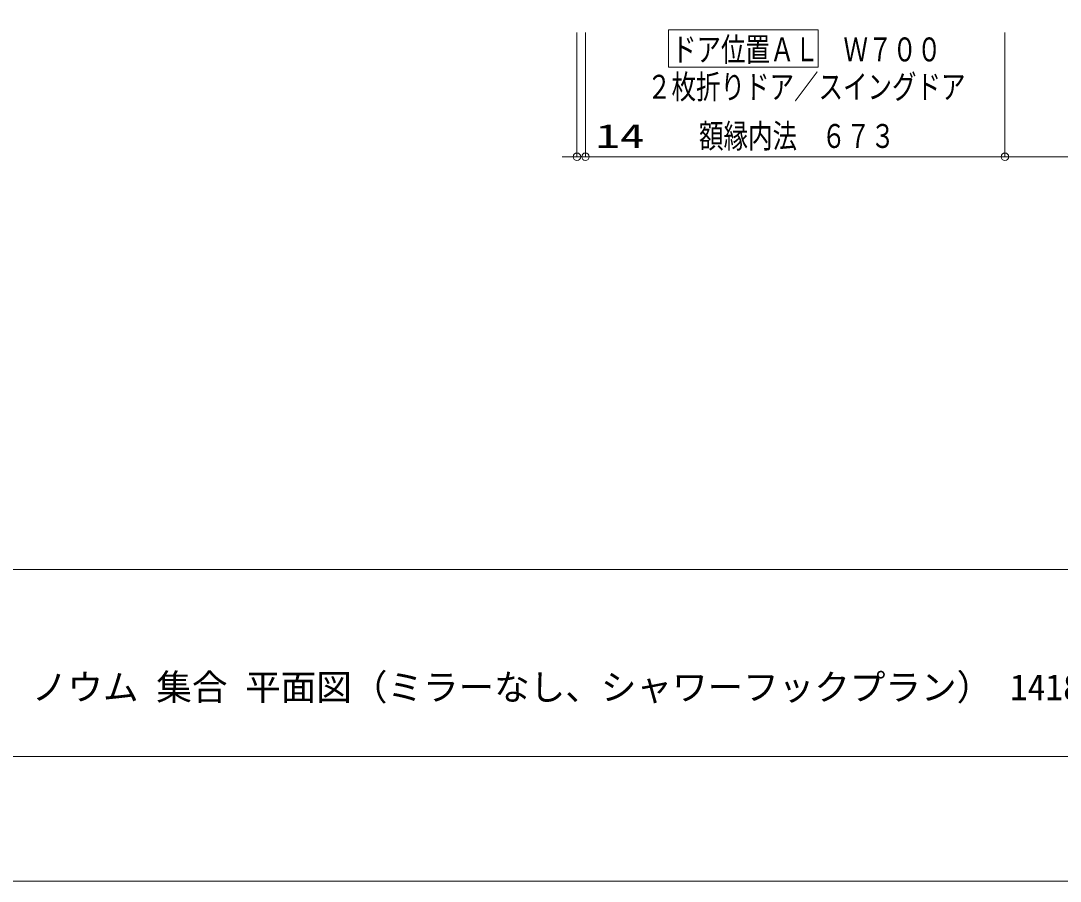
# Model space of a CAD drawing. Units: millimetres on the paper. Extents: x -305 to 305, y -152 to 152.
# Drawn here: x -187.1 to -103.7, y -148.5 to -79.5 of the extents above; entities that cross this region are included whole.
import ezdxf
from ezdxf.enums import TextEntityAlignment as Align

# ---------------------------------------------------------------- set-up
doc = ezdxf.new("R2010")
doc.units = ezdxf.units.MM
for name, color, linetype, lineweight in [('0-0_0', 7, 'Continuous', 9), ('0-1_VIEW0001', 7, 'Continuous', 9), ('0-2_1図面枠', 7, 'Continuous', 9), ('0-3_図面枠', 3, 'Continuous', 9), ('0-4_DEFPOINTS', 7, 'Continuous', 9)]:
    doc.layers.add(name, color=color, linetype=linetype, lineweight=lineweight)
doc.styles.add('ＭＳ ゴシック', font='')
doc.styles.get('ＭＳ ゴシック').set_extended_font_data('MS Gothic')

# ---------------------------------------------------------------- blocks, each defined once
blk = doc.blocks.new('_ORIGIN')
at = {"layer": '0-0_0'}
blk.add_line((0, 0), (-1, 0), dxfattribs=at)
blk.add_circle((0, 0), 0.5, dxfattribs=at)

msp = doc.modelspace()

# ---------------------------------------------------------------- linework, layer by layer
at = {"layer": '0-0_0'}
for p, q in [((-142.434, -80.416), (-142.434, -90.375)), ((-141.754, -80.416), (-141.754, -90.375)), ((-141.754, -80.416), (-141.754, -90.375)), ((-108.104, -80.416), (-108.104, -90.375)), ((-108.104, -80.416), (-108.104, -90.375)), ((-143.034, -90.375), (-143.634, -90.375)), ((-141.754, -90.375), (-142.434, -90.375)), ((-141.754, -90.375), (-136.506, -90.375)), ((-108.704, -90.375), (-141.154, -90.375)), ((-141.154, -90.375), (-140.554, -90.375)), ((-53.034, -90.375), (-107.504, -90.375))]:
    msp.add_line(p, q, dxfattribs=at)
at = {"layer": '0-1_VIEW0001'}
for p, q in [((-135.098, -83.182), (-135.098, -80.182)), ((-135.098, -80.182), (-123.098, -80.182)), ((-123.098, -83.182), (-123.098, -80.182)), ((-135.098, -83.182), (-123.098, -83.182))]:
    msp.add_line(p, q, dxfattribs=at)
at = {"layer": '0-3_図面枠'}
msp.add_line((-291.017, -123.498), (108.983, -123.498), dxfattribs=at)
msp.add_lwpolyline([(-291.017, -138.498), (108.983, -138.498), (108.983, 138.502), (-291.017, 138.502)], close=True, dxfattribs=at)
at = {"layer": '0-4_DEFPOINTS'}
msp.add_line((118.983, -148.498), (-301.017, -148.498), dxfattribs=at)

# ---------------------------------------------------------------- block references
at = {"layer": '0-0_0', "xscale": 0.6, "yscale": 0.6}
for p in [(-142.434, -90.375), (-108.104, -90.375)]:
    msp.add_blockref('_ORIGIN', p, dxfattribs=at)
at = {"layer": '0-0_0', "xscale": 0.6, "yscale": 0.6, "rotation": 180}
for p in [(-141.754, -90.375), (-141.754, -90.375), (-108.104, -90.375)]:
    msp.add_blockref('_ORIGIN', p, dxfattribs=at)

# ---------------------------------------------------------------- texts
at = {"layer": '0-0_0', "style": 'ＭＳ ゴシック'}
for s, width, p in [('額縁内法\u3000６７３', 0.75, (-132.64, -90.246)), ('14', 1.5, (-140.945, -90.246))]:
    msp.add_text(s, height=1.921, dxfattribs=dict(at, width=width)).set_placement(p, align=Align.BOTTOM_LEFT)
at = {"layer": '0-1_VIEW0001', "style": 'ＭＳ ゴシック', "width": 0.75}
for s, p in [('ドア位置ＡＬ\u3000Ｗ７００', (-134.813, -83.302)), ('２枚折りドア／スイングドア', (-136.813, -86.299))]:
    msp.add_text(s, height=1.921, dxfattribs=at).set_placement(p, align=Align.BOTTOM_LEFT)
at = {"layer": '0-2_1図面枠', "style": 'ＭＳ ゴシック'}
msp.add_text('ノウム 集合 平面図（ミラーなし、シャワーフックプラン） 1418 標準 AL/BL', height=2.092, dxfattribs=at).set_placement((-186.165, -134.602), align=Align.BOTTOM_LEFT)

doc.saveas('drawing.dxf')
